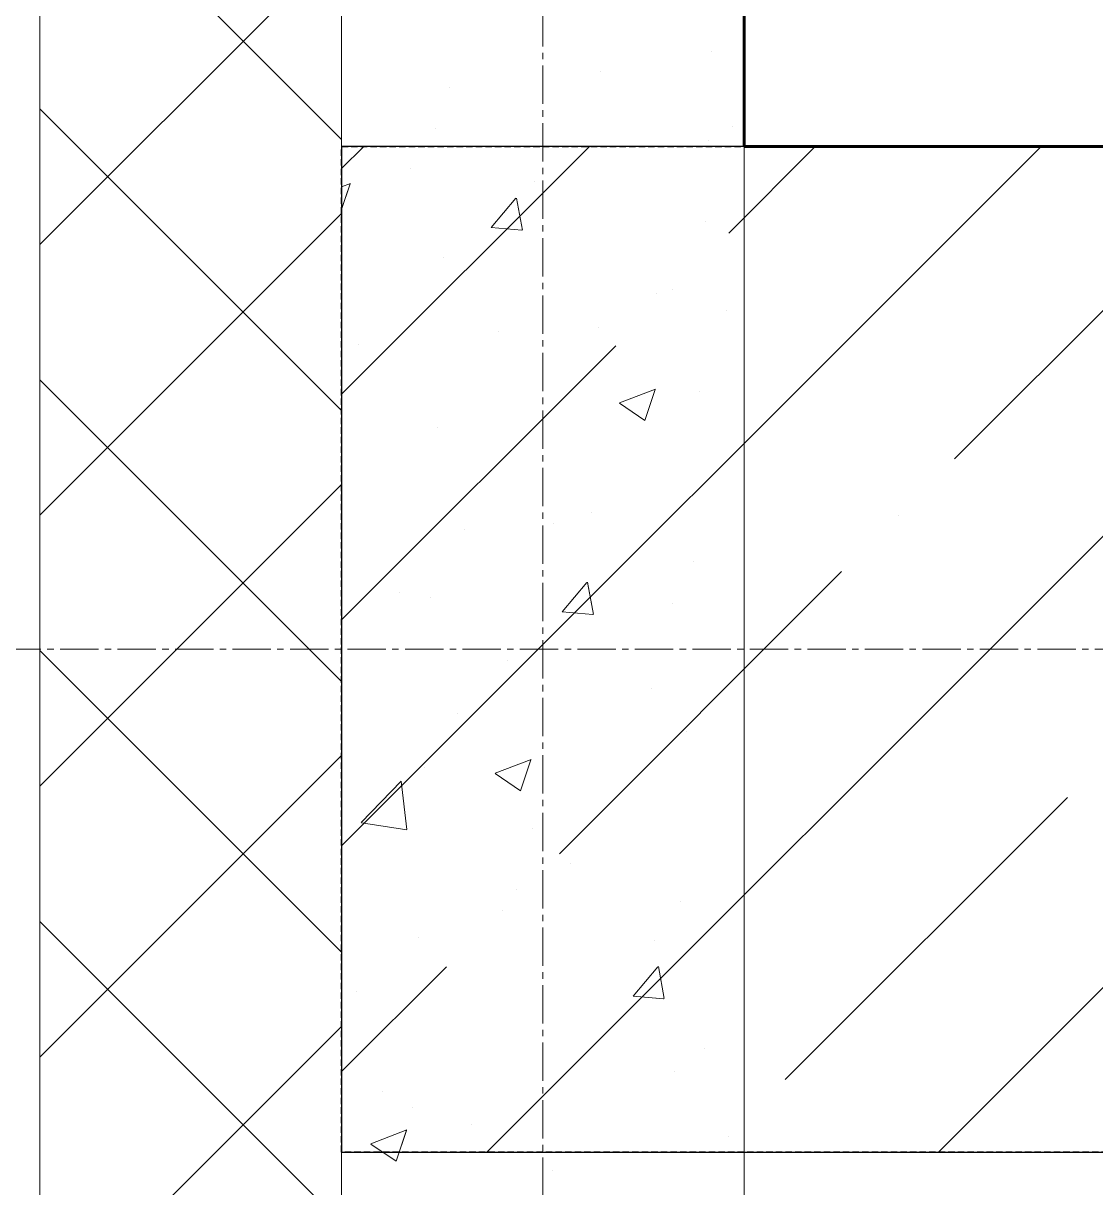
# Model space of a CAD drawing. Header units: millimetres. Extents: x 470010 to 1231400, y -134005 to 421770.
# Drawn here: x 672615 to 673148, y -5379 to -4800 of the extents above; entities that cross this region are included whole.
import ezdxf
from ezdxf.enums import TextEntityAlignment as Align

# ---------------------------------------------------------------- set-up
doc = ezdxf.new("R2010")
doc.units = ezdxf.units.MM
doc.linetypes.add('CENTER2', pattern=[28.575, 19.05, -3.175, 3.175, -3.175])
doc.linetypes.add('HIDDEN2', pattern=[4.7625, 3.175, -1.5875])
doc.layers.get('Defpoints').update_dxf_attribs({"color": 140})
for name, color, linetype, lineweight in [('0) шп потолок', 3, 'Continuous', 60), ('АР_Колонны', 70, 'Continuous', 30), ('АР_Стены ЖБ', 7, 'Continuous', 35), ('АР_Стены ПЕНОблок', 52, 'Continuous', 20), ('АР_Тонкая', 254, 'Continuous', 5), ('АР_Утеплитель', 31, 'Continuous', 0), ('АР_Штриховка', 8, 'Continuous', 0)]:
    doc.layers.add(name, color=color, linetype=linetype, lineweight=lineweight)
doc.layers.add('РД_Оси_100', color=7, linetype='Continuous', lineweight=0, true_color=0x525252)
doc.styles.add('style1', font='ARIALN.TTF')

# ---------------------------------------------------------------- blocks, each defined once
blk = doc.blocks.new('СОШ_2200_АР_ОСИ_М100_28.05.24')
at = {"layer": 'РД_Оси_100', "color": 251, "linetype": 'CENTER2', "true_color": 0x636466}
for p, q in [((0, -6155), (0, 139938.679)), ((-5954.958, 88500), (119910, 88500))]:
    blk.add_line(p, q, dxfattribs=at)
blk = doc.blocks.new('A$C9108343f')
at = {"layer": '0) шп потолок'}
for points in [[(7254.96, 95505), (7254.96, 97555), (13204.96, 97555)], [(7554.96, 95417.43), (7554.96, 95505), (7254.96, 95505)]]:
    blk.add_lwpolyline(points, dxfattribs=at)
at = {"layer": 'АР_Колонны', "color": 18, "linetype": 'HIDDEN2', "lineweight": 25, "true_color": 0x000000}
for p, q in [((7054.96, 95505), (7554.96, 95505)), ((7054.96, 95005), (7054.96, 95505)), ((7554.96, 95005), (7054.96, 95005))]:
    blk.add_line(p, q, dxfattribs=at)
at = {"layer": 'АР_Колонны', "color": 18, "linetype": 'Continuous', "lineweight": 15, "true_color": 0x000000}
for p, q in [((7554.96, 95505), (7054.96, 95505)), ((7054.96, 95505), (7054.96, 95005)), ((7554.96, 95505), (7054.96, 95505)), ((7054.96, 95505), (7054.96, 95005)), ((7054.96, 95005), (7554.96, 95005)), ((7054.96, 95005), (7554.96, 95005))]:
    blk.add_line(p, q, dxfattribs=at)
at = {"layer": 'АР_Стены ЖБ', "color": 18, "linetype": 'Continuous', "lineweight": 30, "true_color": 0x000000}
for p, q in [((7554.96, 95505), (7054.96, 95505)), ((7054.96, 95505), (7054.96, 95005)), ((7054.96, 95005), (7554.96, 95005))]:
    blk.add_line(p, q, dxfattribs=at)
at = {"layer": 'АР_Стены ПЕНОблок', "color": 18, "linetype": 'Continuous', "lineweight": 20, "true_color": 0x000000}
for p, q in [((7054.96, 97555), (7054.96, 21355)), ((7254.96, 21355), (7254.96, 97555))]:
    blk.add_line(p, q, dxfattribs=at)
at = {"layer": 'АР_Тонкая', "color": 18, "linetype": 'Continuous', "lineweight": 5, "true_color": 0x000000}
blk.add_line((6904.96, 21355), (6904.96, 97555), dxfattribs=at)
at = {"layer": 'АР_Утеплитель', "color": 18, "linetype": 'Continuous', "lineweight": 0, "true_color": 0x000000}
for p, q in [((6904.96, 97555), (6904.96, 21355)), ((7054.96, 21355), (7054.96, 97555))]:
    blk.add_line(p, q, dxfattribs=at)
at = {"layer": 'АР_Штриховка', "color": 18, "linetype": 'Continuous', "lineweight": 0, "true_color": 0x000000}
for p, q in [((7054.96, 95508.44), (6904.96, 95658.44)), ((6904.96, 95456.31), (7054.96, 95606.31)), ((7254.83, 95561.52), (7254.96, 95561.44)), ((7254.9, 95561.69), (7254.96, 95561.71)), ((7238.96, 95552.24), (7238.96, 95552.24)), ((7183.66, 95542.21), (7183.66, 95542.21)), ((7108.55, 95534.36), (7108.55, 95534.36)), ((7054.96, 95373.74), (6904.96, 95523.74)), ((7101.62, 95513.82), (7101.62, 95513.82)), ((7249.44, 95515.1), (7249.44, 95515.1)), ((7237.21, 95508.09), (7237.21, 95508.09)), ((7089.03, 95493.98), (7089.03, 95493.98)), ((7054.96, 95484.94), (7059.27, 95486.6)), ((7054.96, 95473.74), (7059.21, 95486.42)), ((7150.59, 95487.61), (7150.59, 95487.61)), ((7129.35, 95464.68), (7141.6, 95479.28)), ((7144.84, 95463.41), (7141.9, 95479.33)), ((6904.96, 95321.6), (7054.96, 95471.6)), ((7235.87, 95467.69), (7235.87, 95467.69)), ((7129.35, 95464.68), (7144.54, 95463.35)), ((7105.46, 95449.8), (7105.46, 95449.8)), ((7211.45, 95431.84), (7211.45, 95431.84)), ((7246.21, 95423.29), (7246.21, 95423.29)), ((7182.62, 95414.92), (7182.62, 95414.92)), ((7133.12, 95413.1), (7133.12, 95413.1)), ((7063.32, 95406.41), (7063.32, 95406.41)), ((7054.96, 95239.04), (6904.96, 95389.04)), ((7193.1, 95377.5), (7210.89, 95384.33)), ((7205.68, 95368.81), (7210.83, 95384.16)), ((7232.78, 95383.13), (7232.78, 95383.13)), ((7193.02, 95377.34), (7205.66, 95368.81)), ((7102.37, 95365.25), (7102.37, 95365.25)), ((6904.96, 95186.9), (7054.96, 95336.9)), ((7179.39, 95323.11), (7179.39, 95323.11)), ((7160.33, 95317.52), (7160.33, 95317.52)), ((7115.8, 95314.74), (7115.8, 95314.74)), ((7229.69, 95298.58), (7229.69, 95298.58)), ((7164.6, 95273.63), (7176.84, 95288.22)), ((7180.08, 95272.35), (7177.15, 95288.27)), ((7083.66, 95283.31), (7083.66, 95283.31)), ((7099.28, 95280.69), (7099.28, 95280.69)), ((7219.25, 95277.58), (7219.25, 95277.58)), ((7164.6, 95273.62), (7179.78, 95272.29)), ((7054.96, 95104.33), (6904.96, 95254.33)), ((7137.22, 95249.19), (7137.22, 95249.19)), ((7208.76, 95235.59), (7208.76, 95235.59)), ((7112.57, 95222.93), (7112.57, 95222.93)), ((7226.61, 95214.02), (7226.61, 95214.02)), ((6904.96, 95052.19), (7054.96, 95202.19)), ((7131.3, 95193.32), (7149.08, 95200.14)), ((7143.87, 95184.62), (7149.02, 95199.97)), ((7096.19, 95196.14), (7096.19, 95196.14)), ((7064.71, 95168.83), (7084.49, 95189.45)), ((7087.38, 95165.34), (7084.58, 95189.46)), ((7131.22, 95193.15), (7143.86, 95184.63)), ((7064.77, 95168.7), (7087.36, 95165.2)), ((7149.84, 95165.97), (7149.84, 95165.97)), ((7168.72, 95148.47), (7168.72, 95148.47)), ((7141.94, 95135.41), (7141.94, 95135.41)), ((7223.52, 95129.47), (7223.52, 95129.47)), ((7054.96, 94969.63), (6904.96, 95119.63)), ((7093.1, 95111.58), (7093.1, 95111.58)), ((7210.7, 95110.2), (7210.7, 95110.2)), ((7199.84, 95082.57), (7212.09, 95097.16)), ((7215.32, 95081.29), (7212.39, 95097.21)), ((7062.57, 95084.77), (7062.57, 95084.77)), ((7199.84, 95082.56), (7215.02, 95081.24)), ((6904.96, 94917.49), (7054.96, 95067.49)), ((7235.54, 95056.35), (7235.54, 95056.35)), ((7220.43, 95044.91), (7220.43, 95044.91)), ((7075.13, 95035.23), (7075.13, 95035.23)), ((7090.02, 95027.03), (7090.02, 95027.03)), ((7069.5, 95009.13), (7087.28, 95015.95)), ((7082.07, 95000.43), (7087.22, 95015.78)), ((7119.26, 95018.67), (7119.26, 95018.67)), ((7069.42, 95008.96), (7082.06, 95000.44)), ((7254.85, 95012.95), (7254.85, 95012.95)), ((7159.58, 94995.89), (7159.58, 94995.89))]:
    blk.add_line(p, q, dxfattribs=at)
at = {"layer": 'АР_Штриховка', "color": 18, "linetype": 'Continuous', "lineweight": 5, "true_color": 0x000000}
for p, q in [((7054.96, 95381.8), (7178.16, 95505)), ((7054.96, 95157.29), (7402.66, 95505)), ((7054.96, 95494.05), (7065.91, 95505)), ((7247.37, 95461.96), (7290.41, 95505)), ((7359.62, 95349.71), (7499.94, 95490.02)), ((7127.17, 95005), (7554.96, 95432.79)), ((7219.31, 95433.9), (7219.31, 95433.9)), ((7054.96, 95269.55), (7191.24, 95405.83)), ((7331.56, 95321.64), (7331.56, 95321.64)), ((7163.18, 95153.26), (7303.5, 95293.58)), ((7351.68, 95005), (7554.96, 95208.28)), ((7275.43, 95041.01), (7415.75, 95181.33)), ((7135.12, 95125.2), (7135.12, 95125.2)), ((7054.96, 95045.04), (7107.05, 95097.14)), ((7247.37, 95012.95), (7247.37, 95012.95))]:
    blk.add_line(p, q, dxfattribs=at)
at = {"layer": 'РД_Оси_100'}
blk.add_blockref('СОШ_2200_АР_ОСИ_М100_28.05.24', (7154.96, 6755), dxfattribs=at)
at = {"layer": 'Defpoints', "color": 18, "true_color": 0x000000, "style": 'style1'}
for p in [(143949.34, 316089.12), (143974.98, 281639.5), (143890.4, 273244.71), (143839.99, 264276.81), (143967.75, 254892.38), (12251.96, 104178.14), (12382.58, 96023.14)]:
    blk.add_attdef('АР-ПОМЕЩЕНИЕ:НАИМЕНОВАНИЕ', text='', height=100, dxfattribs=at).set_placement(p, align=Align.MIDDLE)
at = {"layer": 'Defpoints', "color": 18, "true_color": 0x000000, "style": 'style1', "flags": 8}
for p in [(143951.3, 279099.09), (143848.34, 269251.11), (143875.33, 260094.25), (144049.74, 250824.7), (163419.28, 238153.36), (155897.46, 237965.97), (183037.2, 237965.97), (143342.94, 237876.19)]:
    blk.add_attdef('АР-ПОМЕЩЕНИЕ:НАИМЕНОВАНИЕ', text='', height=100, dxfattribs=at).set_placement(p, align=Align.MIDDLE)

msp = doc.modelspace()

# ---------------------------------------------------------------- hatches: boundary and pattern name
at = {"layer": '0) шп потолок'}
h = msp.add_hatch(dxfattribs=at)
h.set_pattern_fill('ANSI31', color=3, scale=333)
h.paths.add_polyline_path([(692573.57, -5368.49), (692340.917, -5368.49), (692340.917, -4949.182), (692340.917, -4948.816), (692557.589, -4948.816), (692557.589, -3260.628), (692340.917, -3260.628), (692340.917, -2811.242), (691447.991, -2811.242), (691423.57, -2835.663), (691423.57, -3061.242), (690923.57, -3061.242), (690923.57, -2811.242), (685723.57, -2811.242), (685723.57, -3061.242), (685223.57, -3061.242), (685223.57, -2811.242), (679436.899, -2811.242), (679423.57, -2824.571), (679423.57, -3061.242), (678923.57, -3061.242), (678923.57, -2811.242), (674843.57, -2811.242), (674843.57, -3131.242), (672973.57, -3131.242), (672973.57, -4861.242), (673273.57, -4861.242), (673273.57, -4948.816), (678973.57, -4948.816), (678973.57, -4911.242), (679373.57, -4911.242), (685273.57, -4937.019), (685273.57, -4911.242), (685673.57, -4911.242), (687973.686, -4948.816), (687973.686, -5011.242), (687973.944, -5011.242), (687973.944, -8731.242), (690973.57, -8731.242), (690973.57, -6211.242), (692573.57, -6211.242)])

# ---------------------------------------------------------------- linework, layer by layer
for points in [[(672973.57, -4861.242), (672973.57, -2811.242), (678923.57, -2811.242)], [(673273.57, -4948.816), (673273.57, -4861.242), (672973.57, -4861.242)]]:
    msp.add_lwpolyline(points, dxfattribs=at)
at = {"layer": 'АР_Колонны', "color": 18, "linetype": 'HIDDEN2', "lineweight": 25, "true_color": 0x000000}
for p, q in [((672773.57, -4861.242), (673273.57, -4861.242)), ((672773.57, -5361.242), (672773.57, -4861.242)), ((673273.57, -5361.242), (672773.57, -5361.242))]:
    msp.add_line(p, q, dxfattribs=at)
at = {"layer": 'АР_Колонны', "color": 18, "linetype": 'Continuous', "lineweight": 15, "true_color": 0x000000}
for p, q in [((673273.57, -4861.242), (672773.57, -4861.242)), ((672773.57, -4861.242), (672773.57, -5361.242)), ((673273.57, -4861.242), (672773.57, -4861.242)), ((672773.57, -4861.242), (672773.57, -5361.242)), ((672773.57, -5361.242), (673273.57, -5361.242)), ((672773.57, -5361.242), (673273.57, -5361.242))]:
    msp.add_line(p, q, dxfattribs=at)
at = {"layer": 'АР_Стены ЖБ', "color": 18, "linetype": 'Continuous', "lineweight": 30, "true_color": 0x000000}
for p, q in [((673273.57, -4861.242), (672773.57, -4861.242)), ((672773.57, -4861.242), (672773.57, -5361.242)), ((672773.57, -5361.242), (673273.57, -5361.242))]:
    msp.add_line(p, q, dxfattribs=at)
at = {"layer": 'АР_Стены ПЕНОблок', "color": 18, "linetype": 'Continuous', "lineweight": 20, "true_color": 0x000000}
for p, q in [((672773.57, -2811.242), (672773.57, -79011.242)), ((672973.57, -79011.242), (672973.57, -2811.242))]:
    msp.add_line(p, q, dxfattribs=at)
at = {"layer": 'АР_Тонкая', "color": 18, "linetype": 'Continuous', "lineweight": 5, "true_color": 0x000000}
msp.add_line((672623.57, -79011.242), (672623.57, -2811.242), dxfattribs=at)
at = {"layer": 'АР_Утеплитель', "color": 18, "linetype": 'Continuous', "lineweight": 0, "true_color": 0x000000}
for p, q in [((672623.57, -2811.242), (672623.57, -79011.242)), ((672773.57, -79011.242), (672773.57, -2811.242))]:
    msp.add_line(p, q, dxfattribs=at)
at = {"layer": 'АР_Штриховка', "color": 18, "linetype": 'Continuous', "lineweight": 0, "true_color": 0x000000}
for p, q in [((672773.57, -4857.799), (672623.57, -4707.799)), ((672623.57, -4909.936), (672773.57, -4759.936)), ((672973.439, -4804.717), (672973.57, -4804.806)), ((672973.515, -4804.551), (672973.57, -4804.53)), ((672773.57, -4992.503), (672623.57, -4842.503)), ((672773.57, -4881.302), (672777.883, -4879.647)), ((672773.57, -4892.498), (672777.824, -4879.819)), ((672847.967, -4901.56), (672860.212, -4886.967)), ((672863.451, -4902.837), (672860.514, -4886.916)), ((672623.57, -5044.64), (672773.57, -4894.64)), ((672847.966, -4901.565), (672863.148, -4902.893)), ((672773.57, -5127.207), (672623.57, -4977.207)), ((672911.713, -4988.739), (672929.497, -4981.912)), ((672924.288, -4997.433), (672929.439, -4982.084)), ((672911.637, -4988.905), (672924.272, -4997.427)), ((672623.57, -5179.344), (672773.57, -5029.344)), ((672883.21, -5092.617), (672895.455, -5078.024)), ((672898.694, -5093.894), (672895.757, -5077.973)), ((672883.21, -5092.621), (672898.392, -5093.95)), ((672773.57, -5261.911), (672623.57, -5111.911)), ((672623.57, -5314.048), (672773.57, -5164.048)), ((672849.911, -5172.927), (672867.695, -5166.1)), ((672862.486, -5181.621), (672867.637, -5166.272)), ((672849.835, -5173.093), (672862.47, -5181.615)), ((672783.319, -5197.41), (672803.103, -5176.791)), ((672805.994, -5200.904), (672803.188, -5176.781)), ((672783.382, -5197.543), (672805.972, -5201.046)), ((672773.57, -5396.615), (672623.57, -5246.615)), ((672918.454, -5283.674), (672930.699, -5269.081)), ((672933.937, -5284.951), (672931, -5269.03)), ((672918.453, -5283.678), (672933.635, -5285.007)), ((672623.57, -5448.752), (672773.57, -5298.752)), ((672788.108, -5357.115), (672805.893, -5350.288)), ((672800.684, -5365.809), (672805.834, -5350.46)), ((672788.033, -5357.281), (672800.668, -5365.803))]:
    msp.add_line(p, q, dxfattribs=at)
at = {"layer": 'АР_Штриховка', "color": 18, "linetype": 'Continuous', "lineweight": 5, "true_color": 0x000000}
for p, q in [((672773.57, -4984.443), (672896.77, -4861.242)), ((672773.57, -5208.949), (673121.277, -4861.242)), ((672773.57, -4872.19), (672784.517, -4861.242)), ((672965.983, -4904.283), (673009.024, -4861.242)), ((673078.236, -5016.536), (673218.553, -4876.22)), ((672845.783, -5361.242), (673273.57, -4933.456)), ((672773.57, -5096.696), (672909.856, -4960.41)), ((672881.793, -5212.979), (673022.109, -5072.663)), ((673070.29, -5361.242), (673273.57, -5157.962)), ((672994.046, -5325.233), (673134.363, -5184.916)), ((672773.57, -5321.202), (672825.666, -5269.106))]:
    msp.add_line(p, q, dxfattribs=at)

# ---------------------------------------------------------------- block references
msp.add_blockref('A$C9108343f', (665718.612, -100366.242))
at = {"layer": 'РД_Оси_100'}
msp.add_blockref('СОШ_2200_АР_ОСИ_М100_28.05.24', (672873.57, -93611.242), dxfattribs=at)

doc.saveas('drawing.dxf')
